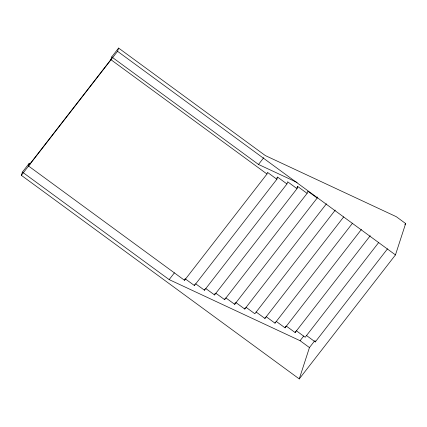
<?xml version="1.0" encoding="UTF-8"?>
<svg xmlns="http://www.w3.org/2000/svg" width="427" height="427" viewBox="0 0 427 427"><rect width="100%" height="100%" fill="white"/><g stroke="black" fill="none" stroke-linecap="round" stroke-linejoin="round"><path stroke-width="0.64" d="M110.678 60.175L111.735 56.935L118.605 48.075L265.364 155.588L396.283 216.692L405.65 223.556L395.461 254.908L299.258 378.925L21.35 175.332L22.401 172.092L29.276 163.231L30.349 164.016M28.219 166.477L29.276 163.231M21.35 175.332L117.553 51.32L118.605 48.075M184.528 280.309L266.987 174.013L110.855 59.636L28.395 165.932L184.528 280.309L184.88 279.231M185.051 278.692L194.424 285.551L194.771 284.473M195.646 283.774L204.49 290.253L204.843 289.17M205.713 288.471L214.562 294.95L215.091 293.333M215.784 293.173L224.634 299.653L224.986 298.569M266.987 174.013L267.51 172.391L276.877 179.255L194.424 285.551M225.856 297.87L234.701 304.355L235.229 302.732M276.877 179.255L277.582 177.093L286.949 183.957L204.49 290.253M235.928 302.572L244.772 309.052L245.125 307.974M286.949 183.957L287.654 181.79L297.021 188.654L214.562 294.95M297.021 188.654L297.726 186.492L307.093 193.356L224.634 299.653M256.067 311.972L264.916 318.451L265.263 317.373M307.093 193.356L307.792 191.195L317.16 198.053L234.701 304.355M266.138 316.674L274.983 323.154L275.335 322.07M317.16 198.053L317.512 196.975M276.205 321.371L285.055 327.856L285.583 326.233M286.277 326.073L295.126 332.553L295.479 331.475M299.258 378.925L309.447 347.567L314.704 340.794M306.421 335.473L315.265 341.952L315.617 340.874M22.401 172.092L169.167 279.605L174.419 272.832M111.735 56.935L258.495 164.448L263.753 157.675M276.765 178.144L277.582 177.093M296.909 187.544L297.726 186.492M244.772 309.052L326.415 203.807M335.259 210.089L254.844 313.754L245.995 307.269M264.916 318.451L343.698 216.889M274.983 323.154L352.542 223.172M285.055 327.856L361.391 229.448M295.126 332.553L370.236 235.731M169.167 279.605L300.08 340.703L303.72 336.017M378.674 242.536L305.198 337.255L296.349 330.77M404.844 224.597L405.65 223.556M315.265 341.952L387.519 248.813M258.495 164.448L297.107 182.468M117.553 51.32L395.461 254.908M300.08 340.703L309.447 347.567"/></g></svg>
